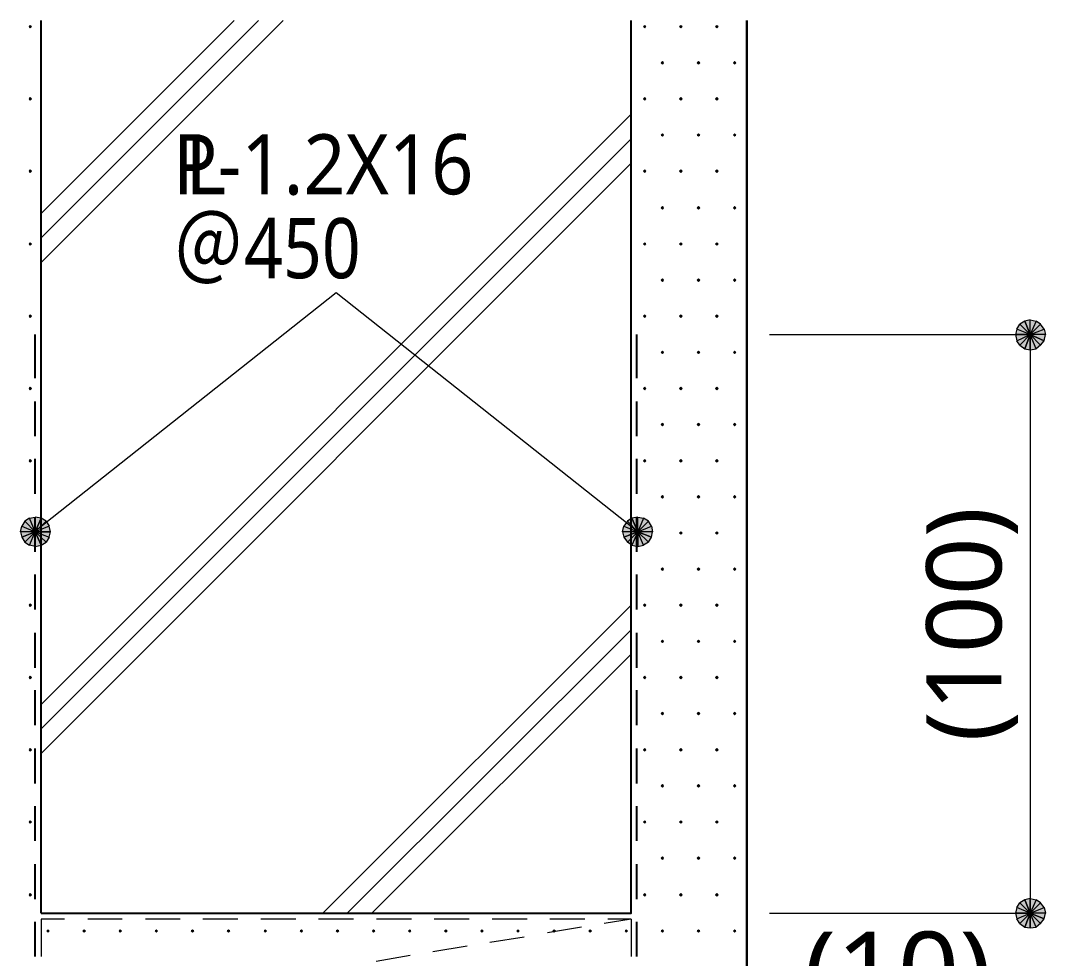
# Model space of a CAD drawing. Header units: millimetres. Extents: x 0 to 420, y 0 to 297.
# Drawn here: x 331.09 to 366.54, y 232.77 to 265.2 of the extents above; entities that cross this region are included whole.
import ezdxf
from ezdxf.enums import TextEntityAlignment as Align

# ---------------------------------------------------------------- set-up
doc = ezdxf.new("R2010")
doc.units = ezdxf.units.MM
doc.styles.add('kst32b', font='NotoSansJP-Variable.ttf')

msp = doc.modelspace()

# ---------------------------------------------------------------- hatches: boundary and pattern name
for points in [[(331.428, 265.028), (331.406, 265.007), (331.385, 264.985), (331.406, 264.964), (331.428, 264.943), (331.449, 264.964), (331.47, 264.985), (331.449, 265.007), (331.428, 265.028)], [(352.679, 265.028), (352.658, 265.007), (352.637, 264.985), (352.658, 264.964), (352.679, 264.943), (352.7, 264.964), (352.721, 264.985), (352.7, 265.007), (352.679, 265.028)], [(353.928, 265.028), (353.907, 265.007), (353.886, 264.985), (353.907, 264.964), (353.928, 264.943), (353.949, 264.964), (353.97, 264.985), (353.949, 265.007), (353.928, 265.028)], [(355.177, 265.028), (355.155, 265.007), (355.134, 264.985), (355.155, 264.964), (355.177, 264.943), (355.198, 264.964), (355.219, 264.985), (355.198, 265.007), (355.177, 265.028)], [(353.293, 263.779), (353.272, 263.758), (353.251, 263.737), (353.272, 263.715), (353.293, 263.694), (353.314, 263.715), (353.335, 263.737), (353.314, 263.758), (353.293, 263.779)], [(354.542, 263.779), (354.521, 263.758), (354.499, 263.737), (354.521, 263.715), (354.542, 263.694), (354.563, 263.715), (354.584, 263.737), (354.563, 263.758), (354.542, 263.779)], [(355.791, 263.779), (355.769, 263.758), (355.748, 263.737), (355.769, 263.715), (355.791, 263.694), (355.812, 263.715), (355.833, 263.737), (355.812, 263.758), (355.791, 263.779)], [(331.428, 262.53), (331.406, 262.509), (331.385, 262.488), (331.406, 262.467), (331.428, 262.446), (331.449, 262.467), (331.47, 262.488), (331.449, 262.509), (331.428, 262.53)], [(352.679, 262.53), (352.658, 262.509), (352.637, 262.488), (352.658, 262.467), (352.679, 262.446), (352.7, 262.467), (352.721, 262.488), (352.7, 262.509), (352.679, 262.53)], [(353.928, 262.53), (353.907, 262.509), (353.886, 262.488), (353.907, 262.467), (353.928, 262.446), (353.949, 262.467), (353.97, 262.488), (353.949, 262.509), (353.928, 262.53)], [(355.177, 262.53), (355.155, 262.509), (355.134, 262.488), (355.155, 262.467), (355.177, 262.446), (355.198, 262.467), (355.219, 262.488), (355.198, 262.509), (355.177, 262.53)], [(353.293, 261.281), (353.272, 261.26), (353.251, 261.239), (353.272, 261.218), (353.293, 261.197), (353.314, 261.218), (353.335, 261.239), (353.314, 261.26), (353.293, 261.281)], [(354.542, 261.281), (354.521, 261.26), (354.499, 261.239), (354.521, 261.218), (354.542, 261.197), (354.563, 261.218), (354.584, 261.239), (354.563, 261.26), (354.542, 261.281)], [(355.791, 261.281), (355.769, 261.26), (355.748, 261.239), (355.769, 261.218), (355.791, 261.197), (355.812, 261.218), (355.833, 261.239), (355.812, 261.26), (355.791, 261.281)], [(331.428, 260.032), (331.406, 260.011), (331.385, 259.99), (331.406, 259.969), (331.428, 259.948), (331.449, 259.969), (331.47, 259.99), (331.449, 260.011), (331.428, 260.032)], [(352.679, 260.032), (352.658, 260.011), (352.637, 259.99), (352.658, 259.969), (352.679, 259.948), (352.7, 259.969), (352.721, 259.99), (352.7, 260.011), (352.679, 260.032)], [(353.928, 260.032), (353.907, 260.011), (353.886, 259.99), (353.907, 259.969), (353.928, 259.948), (353.949, 259.969), (353.97, 259.99), (353.949, 260.011), (353.928, 260.032)], [(355.177, 260.032), (355.155, 260.011), (355.134, 259.99), (355.155, 259.969), (355.177, 259.948), (355.198, 259.969), (355.219, 259.99), (355.198, 260.011), (355.177, 260.032)], [(353.293, 258.762), (353.272, 258.741), (353.251, 258.72), (353.272, 258.699), (353.293, 258.678), (353.314, 258.699), (353.335, 258.72), (353.314, 258.741), (353.293, 258.762)], [(354.542, 258.762), (354.521, 258.741), (354.499, 258.72), (354.521, 258.699), (354.542, 258.678), (354.563, 258.699), (354.584, 258.72), (354.563, 258.741), (354.542, 258.762)], [(355.791, 258.762), (355.769, 258.741), (355.748, 258.72), (355.769, 258.699), (355.791, 258.678), (355.812, 258.699), (355.833, 258.72), (355.812, 258.741), (355.791, 258.762)], [(331.428, 257.514), (331.406, 257.492), (331.385, 257.471), (331.406, 257.45), (331.428, 257.429), (331.449, 257.45), (331.47, 257.471), (331.449, 257.492), (331.428, 257.514)], [(352.679, 257.514), (352.658, 257.492), (352.637, 257.471), (352.658, 257.45), (352.679, 257.429), (352.7, 257.45), (352.721, 257.471), (352.7, 257.492), (352.679, 257.514)], [(353.928, 257.514), (353.907, 257.492), (353.886, 257.471), (353.907, 257.45), (353.928, 257.429), (353.949, 257.45), (353.97, 257.471), (353.949, 257.492), (353.928, 257.514)], [(355.177, 257.514), (355.155, 257.492), (355.134, 257.471), (355.155, 257.45), (355.177, 257.429), (355.198, 257.45), (355.219, 257.471), (355.198, 257.492), (355.177, 257.514)], [(353.293, 256.265), (353.272, 256.244), (353.251, 256.222), (353.272, 256.201), (353.293, 256.18), (353.314, 256.201), (353.335, 256.222), (353.314, 256.244), (353.293, 256.265)], [(354.542, 256.265), (354.521, 256.244), (354.499, 256.222), (354.521, 256.201), (354.542, 256.18), (354.563, 256.201), (354.584, 256.222), (354.563, 256.244), (354.542, 256.265)], [(355.791, 256.265), (355.769, 256.244), (355.748, 256.222), (355.769, 256.201), (355.791, 256.18), (355.812, 256.201), (355.833, 256.222), (355.812, 256.244), (355.791, 256.265)], [(331.428, 255.016), (331.406, 254.995), (331.385, 254.974), (331.406, 254.953), (331.428, 254.931), (331.449, 254.953), (331.47, 254.974), (331.449, 254.995), (331.428, 255.016)], [(352.679, 255.016), (352.658, 254.995), (352.637, 254.974), (352.658, 254.953), (352.679, 254.931), (352.7, 254.953), (352.721, 254.974), (352.7, 254.995), (352.679, 255.016)], [(353.928, 255.016), (353.907, 254.995), (353.886, 254.974), (353.907, 254.953), (353.928, 254.931), (353.949, 254.953), (353.97, 254.974), (353.949, 254.995), (353.928, 255.016)], [(355.177, 255.016), (355.155, 254.995), (355.134, 254.974), (355.155, 254.953), (355.177, 254.931), (355.198, 254.953), (355.219, 254.974), (355.198, 254.995), (355.177, 255.016)], [(365.823, 253.852), (366.014, 253.809), (366.014, 254.339), (365.823, 253.852)], [(353.293, 253.767), (353.272, 253.746), (353.251, 253.725), (353.272, 253.704), (353.293, 253.682), (353.314, 253.704), (353.335, 253.725), (353.314, 253.746), (353.293, 253.767)], [(354.542, 253.767), (354.521, 253.746), (354.499, 253.725), (354.521, 253.704), (354.542, 253.682), (354.563, 253.704), (354.584, 253.725), (354.563, 253.746), (354.542, 253.767)], [(355.791, 253.767), (355.769, 253.746), (355.748, 253.725), (355.769, 253.704), (355.791, 253.682), (355.812, 253.704), (355.833, 253.725), (355.812, 253.746), (355.791, 253.767)], [(331.428, 252.518), (331.406, 252.497), (331.385, 252.476), (331.406, 252.455), (331.428, 252.434), (331.449, 252.455), (331.47, 252.476), (331.449, 252.497), (331.428, 252.518)], [(352.679, 252.518), (352.658, 252.497), (352.637, 252.476), (352.658, 252.455), (352.679, 252.434), (352.7, 252.455), (352.721, 252.476), (352.7, 252.497), (352.679, 252.518)], [(353.928, 252.518), (353.907, 252.497), (353.886, 252.476), (353.907, 252.455), (353.928, 252.434), (353.949, 252.455), (353.97, 252.476), (353.949, 252.497), (353.928, 252.518)], [(355.177, 252.518), (355.155, 252.497), (355.134, 252.476), (355.155, 252.455), (355.177, 252.434), (355.198, 252.455), (355.219, 252.476), (355.198, 252.497), (355.177, 252.518)], [(353.293, 251.27), (353.272, 251.248), (353.251, 251.227), (353.272, 251.206), (353.293, 251.185), (353.314, 251.206), (353.335, 251.227), (353.314, 251.248), (353.293, 251.27)], [(354.542, 251.27), (354.521, 251.248), (354.499, 251.227), (354.521, 251.206), (354.542, 251.185), (354.563, 251.206), (354.584, 251.227), (354.563, 251.248), (354.542, 251.27)], [(355.791, 251.27), (355.769, 251.248), (355.748, 251.227), (355.769, 251.206), (355.791, 251.185), (355.812, 251.206), (355.833, 251.227), (355.812, 251.248), (355.791, 251.27)], [(331.428, 250.021), (331.406, 249.999), (331.385, 249.978), (331.406, 249.957), (331.428, 249.936), (331.449, 249.957), (331.47, 249.978), (331.449, 249.999), (331.428, 250.021)], [(352.679, 250.021), (352.658, 249.999), (352.637, 249.978), (352.658, 249.957), (352.679, 249.936), (352.7, 249.957), (352.721, 249.978), (352.7, 249.999), (352.679, 250.021)], [(353.928, 250.021), (353.907, 249.999), (353.886, 249.978), (353.907, 249.957), (353.928, 249.936), (353.949, 249.957), (353.97, 249.978), (353.949, 249.999), (353.928, 250.021)], [(355.177, 250.021), (355.155, 249.999), (355.134, 249.978), (355.155, 249.957), (355.177, 249.936), (355.198, 249.957), (355.219, 249.978), (355.198, 249.999), (355.177, 250.021)], [(353.293, 248.772), (353.272, 248.751), (353.251, 248.729), (353.272, 248.708), (353.293, 248.687), (353.314, 248.708), (353.335, 248.729), (353.314, 248.751), (353.293, 248.772)], [(354.542, 248.772), (354.521, 248.751), (354.499, 248.729), (354.521, 248.708), (354.542, 248.687), (354.563, 248.708), (354.584, 248.729), (354.563, 248.751), (354.542, 248.772)], [(355.791, 248.772), (355.769, 248.751), (355.748, 248.729), (355.769, 248.708), (355.791, 248.687), (355.812, 248.708), (355.833, 248.729), (355.812, 248.751), (355.791, 248.772)], [(352.235, 247.989), (352.086, 247.883), (352.446, 247.523), (352.235, 247.989)], [(331.131, 247.332), (331.237, 247.163), (331.597, 247.523), (331.131, 247.332)], [(353.928, 247.523), (353.907, 247.502), (353.886, 247.481), (353.907, 247.459), (353.928, 247.438), (353.949, 247.459), (353.97, 247.481), (353.949, 247.502), (353.928, 247.523)], [(355.177, 247.523), (355.155, 247.502), (355.134, 247.481), (355.155, 247.459), (355.177, 247.438), (355.198, 247.459), (355.219, 247.481), (355.198, 247.502), (355.177, 247.523)], [(353.293, 246.274), (353.272, 246.253), (353.251, 246.232), (353.272, 246.211), (353.293, 246.189), (353.314, 246.211), (353.335, 246.232), (353.314, 246.253), (353.293, 246.274)], [(354.542, 246.274), (354.521, 246.253), (354.499, 246.232), (354.521, 246.211), (354.542, 246.189), (354.563, 246.211), (354.584, 246.232), (354.563, 246.253), (354.542, 246.274)], [(355.791, 246.274), (355.769, 246.253), (355.748, 246.232), (355.769, 246.211), (355.791, 246.189), (355.812, 246.211), (355.833, 246.232), (355.812, 246.253), (355.791, 246.274)], [(331.428, 245.025), (331.406, 245.004), (331.385, 244.983), (331.406, 244.962), (331.428, 244.941), (331.449, 244.962), (331.47, 244.983), (331.449, 245.004), (331.428, 245.025)], [(352.679, 245.025), (352.658, 245.004), (352.637, 244.983), (352.658, 244.962), (352.679, 244.941), (352.7, 244.962), (352.721, 244.983), (352.7, 245.004), (352.679, 245.025)], [(353.928, 245.025), (353.907, 245.004), (353.886, 244.983), (353.907, 244.962), (353.928, 244.941), (353.949, 244.962), (353.97, 244.983), (353.949, 245.004), (353.928, 245.025)], [(355.177, 245.025), (355.155, 245.004), (355.134, 244.983), (355.155, 244.962), (355.177, 244.941), (355.198, 244.962), (355.219, 244.983), (355.198, 245.004), (355.177, 245.025)], [(353.293, 243.776), (353.272, 243.755), (353.251, 243.734), (353.272, 243.713), (353.293, 243.692), (353.314, 243.713), (353.335, 243.734), (353.314, 243.755), (353.293, 243.776)], [(354.542, 243.776), (354.521, 243.755), (354.499, 243.734), (354.521, 243.713), (354.542, 243.692), (354.563, 243.713), (354.584, 243.734), (354.563, 243.755), (354.542, 243.776)], [(355.791, 243.776), (355.769, 243.755), (355.748, 243.734), (355.769, 243.713), (355.791, 243.692), (355.812, 243.713), (355.833, 243.734), (355.812, 243.755), (355.791, 243.776)], [(331.428, 242.528), (331.406, 242.506), (331.385, 242.485), (331.406, 242.464), (331.428, 242.443), (331.449, 242.464), (331.47, 242.485), (331.449, 242.506), (331.428, 242.528)], [(352.679, 242.528), (352.658, 242.506), (352.637, 242.485), (352.658, 242.464), (352.679, 242.443), (352.7, 242.464), (352.721, 242.485), (352.7, 242.506), (352.679, 242.528)], [(353.928, 242.528), (353.907, 242.506), (353.886, 242.485), (353.907, 242.464), (353.928, 242.443), (353.949, 242.464), (353.97, 242.485), (353.949, 242.506), (353.928, 242.528)], [(355.177, 242.528), (355.155, 242.506), (355.134, 242.485), (355.155, 242.464), (355.177, 242.443), (355.198, 242.464), (355.219, 242.485), (355.198, 242.506), (355.177, 242.528)], [(353.293, 241.279), (353.272, 241.258), (353.251, 241.237), (353.272, 241.215), (353.293, 241.194), (353.314, 241.215), (353.335, 241.237), (353.314, 241.258), (353.293, 241.279)], [(354.542, 241.279), (354.521, 241.258), (354.499, 241.237), (354.521, 241.215), (354.542, 241.194), (354.563, 241.215), (354.584, 241.237), (354.563, 241.258), (354.542, 241.279)], [(355.791, 241.279), (355.769, 241.258), (355.748, 241.237), (355.769, 241.215), (355.791, 241.194), (355.812, 241.215), (355.833, 241.237), (355.812, 241.258), (355.791, 241.279)], [(331.428, 240.03), (331.406, 240.009), (331.385, 239.988), (331.406, 239.966), (331.428, 239.945), (331.449, 239.966), (331.47, 239.988), (331.449, 240.009), (331.428, 240.03)], [(352.679, 240.03), (352.658, 240.009), (352.637, 239.988), (352.658, 239.966), (352.679, 239.945), (352.7, 239.966), (352.721, 239.988), (352.7, 240.009), (352.679, 240.03)], [(353.928, 240.03), (353.907, 240.009), (353.886, 239.988), (353.907, 239.966), (353.928, 239.945), (353.949, 239.966), (353.97, 239.988), (353.949, 240.009), (353.928, 240.03)], [(355.177, 240.03), (355.155, 240.009), (355.134, 239.988), (355.155, 239.966), (355.177, 239.945), (355.198, 239.966), (355.219, 239.988), (355.198, 240.009), (355.177, 240.03)], [(353.293, 238.781), (353.272, 238.76), (353.251, 238.739), (353.272, 238.718), (353.293, 238.696), (353.314, 238.718), (353.335, 238.739), (353.314, 238.76), (353.293, 238.781)], [(354.542, 238.781), (354.521, 238.76), (354.499, 238.739), (354.521, 238.718), (354.542, 238.696), (354.563, 238.718), (354.584, 238.739), (354.563, 238.76), (354.542, 238.781)], [(355.791, 238.781), (355.769, 238.76), (355.748, 238.739), (355.769, 238.718), (355.791, 238.696), (355.812, 238.718), (355.833, 238.739), (355.812, 238.76), (355.791, 238.781)], [(331.428, 237.532), (331.406, 237.511), (331.385, 237.49), (331.406, 237.469), (331.428, 237.448), (331.449, 237.469), (331.47, 237.49), (331.449, 237.511), (331.428, 237.532)], [(352.679, 237.532), (352.658, 237.511), (352.637, 237.49), (352.658, 237.469), (352.679, 237.448), (352.7, 237.469), (352.721, 237.49), (352.7, 237.511), (352.679, 237.532)], [(353.928, 237.532), (353.907, 237.511), (353.886, 237.49), (353.907, 237.469), (353.928, 237.448), (353.949, 237.469), (353.97, 237.49), (353.949, 237.511), (353.928, 237.532)], [(355.177, 237.532), (355.155, 237.511), (355.134, 237.49), (355.155, 237.469), (355.177, 237.448), (355.198, 237.469), (355.219, 237.49), (355.198, 237.511), (355.177, 237.532)], [(353.293, 236.283), (353.272, 236.262), (353.251, 236.241), (353.272, 236.22), (353.293, 236.199), (353.314, 236.22), (353.335, 236.241), (353.314, 236.262), (353.293, 236.283)], [(354.542, 236.283), (354.521, 236.262), (354.499, 236.241), (354.521, 236.22), (354.542, 236.199), (354.563, 236.22), (354.584, 236.241), (354.563, 236.262), (354.542, 236.283)], [(355.791, 236.283), (355.769, 236.262), (355.748, 236.241), (355.769, 236.22), (355.791, 236.199), (355.812, 236.22), (355.833, 236.241), (355.812, 236.262), (355.791, 236.283)], [(331.428, 235.013), (331.406, 234.992), (331.385, 234.971), (331.406, 234.95), (331.428, 234.929), (331.449, 234.95), (331.47, 234.971), (331.449, 234.992), (331.428, 235.013)], [(352.679, 235.013), (352.658, 234.992), (352.637, 234.971), (352.658, 234.95), (352.679, 234.929), (352.7, 234.95), (352.721, 234.971), (352.7, 234.992), (352.679, 235.013)], [(353.928, 235.013), (353.907, 234.992), (353.886, 234.971), (353.907, 234.95), (353.928, 234.929), (353.949, 234.95), (353.97, 234.971), (353.949, 234.992), (353.928, 235.013)], [(355.177, 235.013), (355.155, 234.992), (355.134, 234.971), (355.155, 234.95), (355.177, 234.929), (355.198, 234.95), (355.219, 234.971), (355.198, 234.992), (355.177, 235.013)], [(365.823, 233.849), (366.014, 233.828), (366.014, 234.336), (365.823, 233.849)], [(332.041, 233.765), (332.02, 233.743), (331.999, 233.722), (332.02, 233.701), (332.041, 233.68), (332.063, 233.701), (332.084, 233.722), (332.063, 233.743), (332.041, 233.765)], [(333.29, 233.765), (333.269, 233.743), (333.248, 233.722), (333.269, 233.701), (333.29, 233.68), (333.312, 233.701), (333.333, 233.722), (333.312, 233.743), (333.29, 233.765)], [(334.539, 233.765), (334.518, 233.743), (334.497, 233.722), (334.518, 233.701), (334.539, 233.68), (334.56, 233.701), (334.581, 233.722), (334.56, 233.743), (334.539, 233.765)], [(335.788, 233.765), (335.767, 233.743), (335.746, 233.722), (335.767, 233.701), (335.788, 233.68), (335.809, 233.701), (335.83, 233.722), (335.809, 233.743), (335.788, 233.765)], [(337.037, 233.765), (337.016, 233.743), (336.995, 233.722), (337.016, 233.701), (337.037, 233.68), (337.058, 233.701), (337.079, 233.722), (337.058, 233.743), (337.037, 233.765)], [(338.286, 233.765), (338.264, 233.743), (338.243, 233.722), (338.264, 233.701), (338.286, 233.68), (338.307, 233.701), (338.328, 233.722), (338.307, 233.743), (338.286, 233.765)], [(339.556, 233.765), (339.535, 233.743), (339.513, 233.722), (339.535, 233.701), (339.556, 233.68), (339.577, 233.701), (339.598, 233.722), (339.577, 233.743), (339.556, 233.765)], [(340.804, 233.765), (340.783, 233.743), (340.762, 233.722), (340.783, 233.701), (340.804, 233.68), (340.826, 233.701), (340.847, 233.722), (340.826, 233.743), (340.804, 233.765)], [(342.053, 233.765), (342.032, 233.743), (342.011, 233.722), (342.032, 233.701), (342.053, 233.68), (342.075, 233.701), (342.096, 233.722), (342.075, 233.743), (342.053, 233.765)], [(343.302, 233.765), (343.281, 233.743), (343.26, 233.722), (343.281, 233.701), (343.302, 233.68), (343.323, 233.701), (343.345, 233.722), (343.323, 233.743), (343.302, 233.765)], [(344.551, 233.765), (344.53, 233.743), (344.509, 233.722), (344.53, 233.701), (344.551, 233.68), (344.572, 233.701), (344.593, 233.722), (344.572, 233.743), (344.551, 233.765)], [(345.8, 233.765), (345.779, 233.743), (345.757, 233.722), (345.779, 233.701), (345.8, 233.68), (345.821, 233.701), (345.842, 233.722), (345.821, 233.743), (345.8, 233.765)], [(347.049, 233.765), (347.028, 233.743), (347.006, 233.722), (347.028, 233.701), (347.049, 233.68), (347.07, 233.701), (347.091, 233.722), (347.07, 233.743), (347.049, 233.765)], [(348.297, 233.765), (348.276, 233.743), (348.255, 233.722), (348.276, 233.701), (348.297, 233.68), (348.319, 233.701), (348.34, 233.722), (348.319, 233.743), (348.297, 233.765)], [(349.546, 233.765), (349.525, 233.743), (349.504, 233.722), (349.525, 233.701), (349.546, 233.68), (349.568, 233.701), (349.589, 233.722), (349.568, 233.743), (349.546, 233.765)], [(350.795, 233.765), (350.774, 233.743), (350.753, 233.722), (350.774, 233.701), (350.795, 233.68), (350.816, 233.701), (350.837, 233.722), (350.816, 233.743), (350.795, 233.765)], [(352.044, 233.765), (352.023, 233.743), (352.002, 233.722), (352.023, 233.701), (352.044, 233.68), (352.065, 233.701), (352.086, 233.722), (352.065, 233.743), (352.044, 233.765)], [(353.293, 233.765), (353.272, 233.743), (353.251, 233.722), (353.272, 233.701), (353.293, 233.68), (353.314, 233.701), (353.335, 233.722), (353.314, 233.743), (353.293, 233.765)], [(354.542, 233.765), (354.521, 233.743), (354.499, 233.722), (354.521, 233.701), (354.542, 233.68), (354.563, 233.701), (354.584, 233.722), (354.563, 233.743), (354.542, 233.765)], [(355.791, 233.765), (355.769, 233.743), (355.748, 233.722), (355.769, 233.701), (355.791, 233.68), (355.812, 233.701), (355.833, 233.722), (355.812, 233.743), (355.791, 233.765)]]:
    msp.add_hatch(color=7).paths.add_polyline_path(points)
h = msp.add_hatch(color=7)
h.paths.add_polyline_path([(365.823, 254.804), (365.654, 254.698), (366.014, 254.339), (365.823, 254.804)])
h.paths.add_polyline_path([(365.654, 254.698), (366.014, 254.339), (365.548, 254.529), (365.654, 254.698)])
h.paths.add_polyline_path([(366.014, 254.339), (365.548, 254.529), (365.506, 254.339), (366.014, 254.339)])
h = msp.add_hatch(color=7)
h.paths.add_polyline_path([(366.374, 254.698), (366.226, 254.804), (366.014, 254.339), (366.374, 254.698)])
h.paths.add_polyline_path([(366.226, 254.804), (366.014, 254.339), (366.014, 254.847), (366.226, 254.804)])
h.paths.add_polyline_path([(366.014, 254.339), (366.014, 254.847), (365.823, 254.804), (366.014, 254.339)])
h = msp.add_hatch(color=7)
h.paths.add_polyline_path([(366.501, 254.127), (366.543, 254.339), (366.014, 254.339), (366.501, 254.127)])
h.paths.add_polyline_path([(366.543, 254.339), (366.014, 254.339), (366.501, 254.529), (366.543, 254.339)])
h.paths.add_polyline_path([(366.014, 254.339), (366.501, 254.529), (366.374, 254.698), (366.014, 254.339)])
h = msp.add_hatch(color=7)
h.paths.add_polyline_path([(365.506, 254.339), (365.548, 254.127), (366.014, 254.339), (365.506, 254.339)])
h.paths.add_polyline_path([(365.548, 254.127), (366.014, 254.339), (365.654, 253.979), (365.548, 254.127)])
h.paths.add_polyline_path([(366.014, 254.339), (365.654, 253.979), (365.823, 253.852), (366.014, 254.339)])
h = msp.add_hatch(color=7)
h.paths.add_polyline_path([(366.014, 253.809), (366.226, 253.852), (366.014, 254.339), (366.014, 253.809)])
h.paths.add_polyline_path([(366.226, 253.852), (366.014, 254.339), (366.374, 253.979), (366.226, 253.852)])
h.paths.add_polyline_path([(366.014, 254.339), (366.374, 253.979), (366.501, 254.127), (366.014, 254.339)])
h = msp.add_hatch(color=7)
h.paths.add_polyline_path([(331.237, 247.883), (331.131, 247.713), (331.597, 247.523), (331.237, 247.883)])
h.paths.add_polyline_path([(331.131, 247.713), (331.597, 247.523), (331.089, 247.523), (331.131, 247.713)])
h.paths.add_polyline_path([(331.597, 247.523), (331.089, 247.523), (331.131, 247.332), (331.597, 247.523)])
h = msp.add_hatch(color=7)
h.paths.add_polyline_path([(331.809, 247.989), (331.597, 248.031), (331.597, 247.523), (331.809, 247.989)])
h.paths.add_polyline_path([(331.597, 248.031), (331.597, 247.523), (331.406, 247.989), (331.597, 248.031)])
h.paths.add_polyline_path([(331.597, 247.523), (331.406, 247.989), (331.237, 247.883), (331.597, 247.523)])
h = msp.add_hatch(color=7)
h.paths.add_polyline_path([(332.126, 247.523), (332.084, 247.713), (331.597, 247.523), (332.126, 247.523)])
h.paths.add_polyline_path([(332.084, 247.713), (331.597, 247.523), (331.978, 247.883), (332.084, 247.713)])
h.paths.add_polyline_path([(331.597, 247.523), (331.978, 247.883), (331.809, 247.989), (331.597, 247.523)])
h = msp.add_hatch(color=7)
h.paths.add_polyline_path([(352.086, 247.883), (351.959, 247.713), (352.446, 247.523), (352.086, 247.883)])
h.paths.add_polyline_path([(351.959, 247.713), (352.446, 247.523), (351.917, 247.523), (351.959, 247.713)])
h.paths.add_polyline_path([(352.446, 247.523), (351.917, 247.523), (351.959, 247.332), (352.446, 247.523)])
h = msp.add_hatch(color=7)
h.paths.add_polyline_path([(352.806, 247.883), (352.637, 247.989), (352.446, 247.523), (352.806, 247.883)])
h.paths.add_polyline_path([(352.637, 247.989), (352.446, 247.523), (352.446, 248.031), (352.637, 247.989)])
h.paths.add_polyline_path([(352.446, 247.523), (352.446, 248.031), (352.235, 247.989), (352.446, 247.523)])
h = msp.add_hatch(color=7)
h.paths.add_polyline_path([(352.912, 247.332), (352.954, 247.523), (352.446, 247.523), (352.912, 247.332)])
h.paths.add_polyline_path([(352.954, 247.523), (352.446, 247.523), (352.912, 247.713), (352.954, 247.523)])
h.paths.add_polyline_path([(352.446, 247.523), (352.912, 247.713), (352.806, 247.883), (352.446, 247.523)])
h = msp.add_hatch(color=7)
h.paths.add_polyline_path([(331.237, 247.163), (331.406, 247.057), (331.597, 247.523), (331.237, 247.163)])
h.paths.add_polyline_path([(331.406, 247.057), (331.597, 247.523), (331.597, 247.015), (331.406, 247.057)])
h.paths.add_polyline_path([(331.597, 247.523), (331.597, 247.015), (331.809, 247.057), (331.597, 247.523)])
h = msp.add_hatch(color=7)
h.paths.add_polyline_path([(331.809, 247.057), (331.978, 247.163), (331.597, 247.523), (331.809, 247.057)])
h.paths.add_polyline_path([(331.978, 247.163), (331.597, 247.523), (332.084, 247.332), (331.978, 247.163)])
h.paths.add_polyline_path([(331.597, 247.523), (332.084, 247.332), (332.126, 247.523), (331.597, 247.523)])
h = msp.add_hatch(color=7)
h.paths.add_polyline_path([(351.959, 247.332), (352.086, 247.163), (352.446, 247.523), (351.959, 247.332)])
h.paths.add_polyline_path([(352.086, 247.163), (352.446, 247.523), (352.235, 247.057), (352.086, 247.163)])
h.paths.add_polyline_path([(352.446, 247.523), (352.235, 247.057), (352.446, 247.015), (352.446, 247.523)])
h = msp.add_hatch(color=7)
h.paths.add_polyline_path([(352.446, 247.015), (352.637, 247.057), (352.446, 247.523), (352.446, 247.015)])
h.paths.add_polyline_path([(352.637, 247.057), (352.446, 247.523), (352.806, 247.163), (352.637, 247.057)])
h.paths.add_polyline_path([(352.446, 247.523), (352.806, 247.163), (352.912, 247.332), (352.446, 247.523)])
h = msp.add_hatch(color=7)
h.paths.add_polyline_path([(365.823, 234.802), (365.654, 234.696), (366.014, 234.336), (365.823, 234.802)])
h.paths.add_polyline_path([(365.654, 234.696), (366.014, 234.336), (365.548, 234.527), (365.654, 234.696)])
h.paths.add_polyline_path([(366.014, 234.336), (365.548, 234.527), (365.506, 234.336), (366.014, 234.336)])
h = msp.add_hatch(color=7)
h.paths.add_polyline_path([(366.374, 234.696), (366.226, 234.802), (366.014, 234.336), (366.374, 234.696)])
h.paths.add_polyline_path([(366.226, 234.802), (366.014, 234.336), (366.014, 234.844), (366.226, 234.802)])
h.paths.add_polyline_path([(366.014, 234.336), (366.014, 234.844), (365.823, 234.802), (366.014, 234.336)])
h = msp.add_hatch(color=7)
h.paths.add_polyline_path([(366.501, 234.146), (366.543, 234.336), (366.014, 234.336), (366.501, 234.146)])
h.paths.add_polyline_path([(366.543, 234.336), (366.014, 234.336), (366.501, 234.527), (366.543, 234.336)])
h.paths.add_polyline_path([(366.014, 234.336), (366.501, 234.527), (366.374, 234.696), (366.014, 234.336)])
h = msp.add_hatch(color=7)
h.paths.add_polyline_path([(365.506, 234.336), (365.548, 234.146), (366.014, 234.336), (365.506, 234.336)])
h.paths.add_polyline_path([(365.548, 234.146), (366.014, 234.336), (365.654, 233.976), (365.548, 234.146)])
h.paths.add_polyline_path([(366.014, 234.336), (365.654, 233.976), (365.823, 233.849), (366.014, 234.336)])
h = msp.add_hatch(color=7)
h.paths.add_polyline_path([(366.014, 233.828), (366.226, 233.849), (366.014, 234.336), (366.014, 233.828)])
h.paths.add_polyline_path([(366.226, 233.849), (366.014, 234.336), (366.374, 233.976), (366.226, 233.849)])
h.paths.add_polyline_path([(366.014, 234.336), (366.374, 233.976), (366.501, 234.146), (366.014, 234.336)])

# ---------------------------------------------------------------- linework, layer by layer
at = {"lineweight": 0}
for points in [[(331.428, 265.028), (331.406, 265.007), (331.385, 264.985), (331.406, 264.964), (331.428, 264.943), (331.449, 264.964), (331.47, 264.985), (331.449, 265.007)], [(352.679, 265.028), (352.658, 265.007), (352.637, 264.985), (352.658, 264.964), (352.679, 264.943), (352.7, 264.964), (352.721, 264.985), (352.7, 265.007)], [(353.928, 265.028), (353.907, 265.007), (353.886, 264.985), (353.907, 264.964), (353.928, 264.943), (353.949, 264.964), (353.97, 264.985), (353.949, 265.007)], [(355.177, 265.028), (355.155, 265.007), (355.134, 264.985), (355.155, 264.964), (355.177, 264.943), (355.198, 264.964), (355.219, 264.985), (355.198, 265.007)], [(353.293, 263.779), (353.272, 263.758), (353.251, 263.737), (353.272, 263.715), (353.293, 263.694), (353.314, 263.715), (353.335, 263.737), (353.314, 263.758)], [(354.542, 263.779), (354.521, 263.758), (354.499, 263.737), (354.521, 263.715), (354.542, 263.694), (354.563, 263.715), (354.584, 263.737), (354.563, 263.758)], [(355.791, 263.779), (355.769, 263.758), (355.748, 263.737), (355.769, 263.715), (355.791, 263.694), (355.812, 263.715), (355.833, 263.737), (355.812, 263.758)], [(331.428, 262.53), (331.406, 262.509), (331.385, 262.488), (331.406, 262.467), (331.428, 262.446), (331.449, 262.467), (331.47, 262.488), (331.449, 262.509)], [(352.679, 262.53), (352.658, 262.509), (352.637, 262.488), (352.658, 262.467), (352.679, 262.446), (352.7, 262.467), (352.721, 262.488), (352.7, 262.509)], [(353.928, 262.53), (353.907, 262.509), (353.886, 262.488), (353.907, 262.467), (353.928, 262.446), (353.949, 262.467), (353.97, 262.488), (353.949, 262.509)], [(355.177, 262.53), (355.155, 262.509), (355.134, 262.488), (355.155, 262.467), (355.177, 262.446), (355.198, 262.467), (355.219, 262.488), (355.198, 262.509)], [(353.293, 261.281), (353.272, 261.26), (353.251, 261.239), (353.272, 261.218), (353.293, 261.197), (353.314, 261.218), (353.335, 261.239), (353.314, 261.26)], [(354.542, 261.281), (354.521, 261.26), (354.499, 261.239), (354.521, 261.218), (354.542, 261.197), (354.563, 261.218), (354.584, 261.239), (354.563, 261.26)], [(355.791, 261.281), (355.769, 261.26), (355.748, 261.239), (355.769, 261.218), (355.791, 261.197), (355.812, 261.218), (355.833, 261.239), (355.812, 261.26)], [(331.428, 260.032), (331.406, 260.011), (331.385, 259.99), (331.406, 259.969), (331.428, 259.948), (331.449, 259.969), (331.47, 259.99), (331.449, 260.011)], [(352.679, 260.032), (352.658, 260.011), (352.637, 259.99), (352.658, 259.969), (352.679, 259.948), (352.7, 259.969), (352.721, 259.99), (352.7, 260.011)], [(353.928, 260.032), (353.907, 260.011), (353.886, 259.99), (353.907, 259.969), (353.928, 259.948), (353.949, 259.969), (353.97, 259.99), (353.949, 260.011)], [(355.177, 260.032), (355.155, 260.011), (355.134, 259.99), (355.155, 259.969), (355.177, 259.948), (355.198, 259.969), (355.219, 259.99), (355.198, 260.011)], [(353.293, 258.762), (353.272, 258.741), (353.251, 258.72), (353.272, 258.699), (353.293, 258.678), (353.314, 258.699), (353.335, 258.72), (353.314, 258.741)], [(354.542, 258.762), (354.521, 258.741), (354.499, 258.72), (354.521, 258.699), (354.542, 258.678), (354.563, 258.699), (354.584, 258.72), (354.563, 258.741)], [(355.791, 258.762), (355.769, 258.741), (355.748, 258.72), (355.769, 258.699), (355.791, 258.678), (355.812, 258.699), (355.833, 258.72), (355.812, 258.741)], [(331.428, 257.514), (331.406, 257.492), (331.385, 257.471), (331.406, 257.45), (331.428, 257.429), (331.449, 257.45), (331.47, 257.471), (331.449, 257.492)], [(352.679, 257.514), (352.658, 257.492), (352.637, 257.471), (352.658, 257.45), (352.679, 257.429), (352.7, 257.45), (352.721, 257.471), (352.7, 257.492)], [(353.928, 257.514), (353.907, 257.492), (353.886, 257.471), (353.907, 257.45), (353.928, 257.429), (353.949, 257.45), (353.97, 257.471), (353.949, 257.492)], [(355.177, 257.514), (355.155, 257.492), (355.134, 257.471), (355.155, 257.45), (355.177, 257.429), (355.198, 257.45), (355.219, 257.471), (355.198, 257.492)], [(353.293, 256.265), (353.272, 256.244), (353.251, 256.222), (353.272, 256.201), (353.293, 256.18), (353.314, 256.201), (353.335, 256.222), (353.314, 256.244)], [(354.542, 256.265), (354.521, 256.244), (354.499, 256.222), (354.521, 256.201), (354.542, 256.18), (354.563, 256.201), (354.584, 256.222), (354.563, 256.244)], [(355.791, 256.265), (355.769, 256.244), (355.748, 256.222), (355.769, 256.201), (355.791, 256.18), (355.812, 256.201), (355.833, 256.222), (355.812, 256.244)], [(331.428, 255.016), (331.406, 254.995), (331.385, 254.974), (331.406, 254.953), (331.428, 254.931), (331.449, 254.953), (331.47, 254.974), (331.449, 254.995)], [(352.679, 255.016), (352.658, 254.995), (352.637, 254.974), (352.658, 254.953), (352.679, 254.931), (352.7, 254.953), (352.721, 254.974), (352.7, 254.995)], [(353.928, 255.016), (353.907, 254.995), (353.886, 254.974), (353.907, 254.953), (353.928, 254.931), (353.949, 254.953), (353.97, 254.974), (353.949, 254.995)], [(355.177, 255.016), (355.155, 254.995), (355.134, 254.974), (355.155, 254.953), (355.177, 254.931), (355.198, 254.953), (355.219, 254.974), (355.198, 254.995)], [(365.654, 254.698), (366.014, 254.339), (365.548, 254.529)], [(365.823, 254.804), (365.654, 254.698), (366.014, 254.339)], [(366.014, 254.339), (366.014, 254.847), (365.823, 254.804)], [(366.226, 254.804), (366.014, 254.339), (366.014, 254.847)], [(366.374, 254.698), (366.226, 254.804), (366.014, 254.339)], [(366.014, 254.339), (366.501, 254.529), (366.374, 254.698)], [(366.014, 254.339), (365.548, 254.529), (365.506, 254.339)], [(365.506, 254.339), (365.548, 254.127), (366.014, 254.339)], [(365.548, 254.127), (366.014, 254.339), (365.654, 253.979)], [(366.014, 254.339), (365.654, 253.979), (365.823, 253.852)], [(365.823, 253.852), (366.014, 253.809), (366.014, 254.339)], [(366.543, 254.339), (366.014, 254.339), (366.501, 254.529)], [(366.014, 253.809), (366.226, 253.852), (366.014, 254.339)], [(366.226, 253.852), (366.014, 254.339), (366.374, 253.979)], [(366.014, 254.339), (366.374, 253.979), (366.501, 254.127)], [(366.501, 254.127), (366.543, 254.339), (366.014, 254.339)], [(353.293, 253.767), (353.272, 253.746), (353.251, 253.725), (353.272, 253.704), (353.293, 253.682), (353.314, 253.704), (353.335, 253.725), (353.314, 253.746)], [(354.542, 253.767), (354.521, 253.746), (354.499, 253.725), (354.521, 253.704), (354.542, 253.682), (354.563, 253.704), (354.584, 253.725), (354.563, 253.746)], [(355.791, 253.767), (355.769, 253.746), (355.748, 253.725), (355.769, 253.704), (355.791, 253.682), (355.812, 253.704), (355.833, 253.725), (355.812, 253.746)], [(331.428, 252.518), (331.406, 252.497), (331.385, 252.476), (331.406, 252.455), (331.428, 252.434), (331.449, 252.455), (331.47, 252.476), (331.449, 252.497)], [(352.679, 252.518), (352.658, 252.497), (352.637, 252.476), (352.658, 252.455), (352.679, 252.434), (352.7, 252.455), (352.721, 252.476), (352.7, 252.497)], [(353.928, 252.518), (353.907, 252.497), (353.886, 252.476), (353.907, 252.455), (353.928, 252.434), (353.949, 252.455), (353.97, 252.476), (353.949, 252.497)], [(355.177, 252.518), (355.155, 252.497), (355.134, 252.476), (355.155, 252.455), (355.177, 252.434), (355.198, 252.455), (355.219, 252.476), (355.198, 252.497)], [(353.293, 251.27), (353.272, 251.248), (353.251, 251.227), (353.272, 251.206), (353.293, 251.185), (353.314, 251.206), (353.335, 251.227), (353.314, 251.248)], [(354.542, 251.27), (354.521, 251.248), (354.499, 251.227), (354.521, 251.206), (354.542, 251.185), (354.563, 251.206), (354.584, 251.227), (354.563, 251.248)], [(355.791, 251.27), (355.769, 251.248), (355.748, 251.227), (355.769, 251.206), (355.791, 251.185), (355.812, 251.206), (355.833, 251.227), (355.812, 251.248)], [(331.428, 250.021), (331.406, 249.999), (331.385, 249.978), (331.406, 249.957), (331.428, 249.936), (331.449, 249.957), (331.47, 249.978), (331.449, 249.999)], [(352.679, 250.021), (352.658, 249.999), (352.637, 249.978), (352.658, 249.957), (352.679, 249.936), (352.7, 249.957), (352.721, 249.978), (352.7, 249.999)], [(353.928, 250.021), (353.907, 249.999), (353.886, 249.978), (353.907, 249.957), (353.928, 249.936), (353.949, 249.957), (353.97, 249.978), (353.949, 249.999)], [(355.177, 250.021), (355.155, 249.999), (355.134, 249.978), (355.155, 249.957), (355.177, 249.936), (355.198, 249.957), (355.219, 249.978), (355.198, 249.999)], [(353.293, 248.772), (353.272, 248.751), (353.251, 248.729), (353.272, 248.708), (353.293, 248.687), (353.314, 248.708), (353.335, 248.729), (353.314, 248.751)], [(354.542, 248.772), (354.521, 248.751), (354.499, 248.729), (354.521, 248.708), (354.542, 248.687), (354.563, 248.708), (354.584, 248.729), (354.563, 248.751)], [(355.791, 248.772), (355.769, 248.751), (355.748, 248.729), (355.769, 248.708), (355.791, 248.687), (355.812, 248.708), (355.833, 248.729), (355.812, 248.751)], [(331.237, 247.883), (331.131, 247.713), (331.597, 247.523)], [(331.597, 247.523), (331.406, 247.989), (331.237, 247.883)], [(331.597, 248.031), (331.597, 247.523), (331.406, 247.989)], [(331.809, 247.989), (331.597, 248.031), (331.597, 247.523)], [(331.597, 247.523), (331.978, 247.883), (331.809, 247.989)], [(332.084, 247.713), (331.597, 247.523), (331.978, 247.883)], [(352.086, 247.883), (351.959, 247.713), (352.446, 247.523)], [(352.235, 247.989), (352.086, 247.883), (352.446, 247.523)], [(352.446, 247.523), (352.446, 248.031), (352.235, 247.989)], [(352.637, 247.989), (352.446, 247.523), (352.446, 248.031)], [(352.806, 247.883), (352.637, 247.989), (352.446, 247.523)], [(352.446, 247.523), (352.912, 247.713), (352.806, 247.883)], [(331.131, 247.713), (331.597, 247.523), (331.089, 247.523)], [(331.597, 247.523), (331.089, 247.523), (331.131, 247.332)], [(331.131, 247.332), (331.237, 247.163), (331.597, 247.523)], [(331.237, 247.163), (331.406, 247.057), (331.597, 247.523)], [(331.406, 247.057), (331.597, 247.523), (331.597, 247.015)], [(332.126, 247.523), (332.084, 247.713), (331.597, 247.523)], [(331.597, 247.523), (331.597, 247.015), (331.809, 247.057)], [(331.809, 247.057), (331.978, 247.163), (331.597, 247.523)], [(331.978, 247.163), (331.597, 247.523), (332.084, 247.332)], [(331.597, 247.523), (332.084, 247.332), (332.126, 247.523)], [(351.959, 247.713), (352.446, 247.523), (351.917, 247.523)], [(352.446, 247.523), (351.917, 247.523), (351.959, 247.332)], [(351.959, 247.332), (352.086, 247.163), (352.446, 247.523)], [(352.086, 247.163), (352.446, 247.523), (352.235, 247.057)], [(352.446, 247.523), (352.235, 247.057), (352.446, 247.015)], [(352.954, 247.523), (352.446, 247.523), (352.912, 247.713)], [(352.446, 247.015), (352.637, 247.057), (352.446, 247.523)], [(352.637, 247.057), (352.446, 247.523), (352.806, 247.163)], [(352.446, 247.523), (352.806, 247.163), (352.912, 247.332)], [(352.912, 247.332), (352.954, 247.523), (352.446, 247.523)], [(353.928, 247.523), (353.907, 247.502), (353.886, 247.481), (353.907, 247.459), (353.928, 247.438), (353.949, 247.459), (353.97, 247.481), (353.949, 247.502)], [(355.177, 247.523), (355.155, 247.502), (355.134, 247.481), (355.155, 247.459), (355.177, 247.438), (355.198, 247.459), (355.219, 247.481), (355.198, 247.502)], [(353.293, 246.274), (353.272, 246.253), (353.251, 246.232), (353.272, 246.211), (353.293, 246.189), (353.314, 246.211), (353.335, 246.232), (353.314, 246.253)], [(354.542, 246.274), (354.521, 246.253), (354.499, 246.232), (354.521, 246.211), (354.542, 246.189), (354.563, 246.211), (354.584, 246.232), (354.563, 246.253)], [(355.791, 246.274), (355.769, 246.253), (355.748, 246.232), (355.769, 246.211), (355.791, 246.189), (355.812, 246.211), (355.833, 246.232), (355.812, 246.253)], [(331.428, 245.025), (331.406, 245.004), (331.385, 244.983), (331.406, 244.962), (331.428, 244.941), (331.449, 244.962), (331.47, 244.983), (331.449, 245.004)], [(352.679, 245.025), (352.658, 245.004), (352.637, 244.983), (352.658, 244.962), (352.679, 244.941), (352.7, 244.962), (352.721, 244.983), (352.7, 245.004)], [(353.928, 245.025), (353.907, 245.004), (353.886, 244.983), (353.907, 244.962), (353.928, 244.941), (353.949, 244.962), (353.97, 244.983), (353.949, 245.004)], [(355.177, 245.025), (355.155, 245.004), (355.134, 244.983), (355.155, 244.962), (355.177, 244.941), (355.198, 244.962), (355.219, 244.983), (355.198, 245.004)], [(353.293, 243.776), (353.272, 243.755), (353.251, 243.734), (353.272, 243.713), (353.293, 243.692), (353.314, 243.713), (353.335, 243.734), (353.314, 243.755)], [(354.542, 243.776), (354.521, 243.755), (354.499, 243.734), (354.521, 243.713), (354.542, 243.692), (354.563, 243.713), (354.584, 243.734), (354.563, 243.755)], [(355.791, 243.776), (355.769, 243.755), (355.748, 243.734), (355.769, 243.713), (355.791, 243.692), (355.812, 243.713), (355.833, 243.734), (355.812, 243.755)], [(331.428, 242.528), (331.406, 242.506), (331.385, 242.485), (331.406, 242.464), (331.428, 242.443), (331.449, 242.464), (331.47, 242.485), (331.449, 242.506)], [(352.679, 242.528), (352.658, 242.506), (352.637, 242.485), (352.658, 242.464), (352.679, 242.443), (352.7, 242.464), (352.721, 242.485), (352.7, 242.506)], [(353.928, 242.528), (353.907, 242.506), (353.886, 242.485), (353.907, 242.464), (353.928, 242.443), (353.949, 242.464), (353.97, 242.485), (353.949, 242.506)], [(355.177, 242.528), (355.155, 242.506), (355.134, 242.485), (355.155, 242.464), (355.177, 242.443), (355.198, 242.464), (355.219, 242.485), (355.198, 242.506)], [(353.293, 241.279), (353.272, 241.258), (353.251, 241.237), (353.272, 241.215), (353.293, 241.194), (353.314, 241.215), (353.335, 241.237), (353.314, 241.258)], [(354.542, 241.279), (354.521, 241.258), (354.499, 241.237), (354.521, 241.215), (354.542, 241.194), (354.563, 241.215), (354.584, 241.237), (354.563, 241.258)], [(355.791, 241.279), (355.769, 241.258), (355.748, 241.237), (355.769, 241.215), (355.791, 241.194), (355.812, 241.215), (355.833, 241.237), (355.812, 241.258)], [(331.428, 240.03), (331.406, 240.009), (331.385, 239.988), (331.406, 239.966), (331.428, 239.945), (331.449, 239.966), (331.47, 239.988), (331.449, 240.009)], [(352.679, 240.03), (352.658, 240.009), (352.637, 239.988), (352.658, 239.966), (352.679, 239.945), (352.7, 239.966), (352.721, 239.988), (352.7, 240.009)], [(353.928, 240.03), (353.907, 240.009), (353.886, 239.988), (353.907, 239.966), (353.928, 239.945), (353.949, 239.966), (353.97, 239.988), (353.949, 240.009)], [(355.177, 240.03), (355.155, 240.009), (355.134, 239.988), (355.155, 239.966), (355.177, 239.945), (355.198, 239.966), (355.219, 239.988), (355.198, 240.009)], [(353.293, 238.781), (353.272, 238.76), (353.251, 238.739), (353.272, 238.718), (353.293, 238.696), (353.314, 238.718), (353.335, 238.739), (353.314, 238.76)], [(354.542, 238.781), (354.521, 238.76), (354.499, 238.739), (354.521, 238.718), (354.542, 238.696), (354.563, 238.718), (354.584, 238.739), (354.563, 238.76)], [(355.791, 238.781), (355.769, 238.76), (355.748, 238.739), (355.769, 238.718), (355.791, 238.696), (355.812, 238.718), (355.833, 238.739), (355.812, 238.76)], [(331.428, 237.532), (331.406, 237.511), (331.385, 237.49), (331.406, 237.469), (331.428, 237.448), (331.449, 237.469), (331.47, 237.49), (331.449, 237.511)], [(352.679, 237.532), (352.658, 237.511), (352.637, 237.49), (352.658, 237.469), (352.679, 237.448), (352.7, 237.469), (352.721, 237.49), (352.7, 237.511)], [(353.928, 237.532), (353.907, 237.511), (353.886, 237.49), (353.907, 237.469), (353.928, 237.448), (353.949, 237.469), (353.97, 237.49), (353.949, 237.511)], [(355.177, 237.532), (355.155, 237.511), (355.134, 237.49), (355.155, 237.469), (355.177, 237.448), (355.198, 237.469), (355.219, 237.49), (355.198, 237.511)], [(353.293, 236.283), (353.272, 236.262), (353.251, 236.241), (353.272, 236.22), (353.293, 236.199), (353.314, 236.22), (353.335, 236.241), (353.314, 236.262)], [(354.542, 236.283), (354.521, 236.262), (354.499, 236.241), (354.521, 236.22), (354.542, 236.199), (354.563, 236.22), (354.584, 236.241), (354.563, 236.262)], [(355.791, 236.283), (355.769, 236.262), (355.748, 236.241), (355.769, 236.22), (355.791, 236.199), (355.812, 236.22), (355.833, 236.241), (355.812, 236.262)], [(331.428, 235.013), (331.406, 234.992), (331.385, 234.971), (331.406, 234.95), (331.428, 234.929), (331.449, 234.95), (331.47, 234.971), (331.449, 234.992)], [(352.679, 235.013), (352.658, 234.992), (352.637, 234.971), (352.658, 234.95), (352.679, 234.929), (352.7, 234.95), (352.721, 234.971), (352.7, 234.992)], [(353.928, 235.013), (353.907, 234.992), (353.886, 234.971), (353.907, 234.95), (353.928, 234.929), (353.949, 234.95), (353.97, 234.971), (353.949, 234.992)], [(355.177, 235.013), (355.155, 234.992), (355.134, 234.971), (355.155, 234.95), (355.177, 234.929), (355.198, 234.95), (355.219, 234.971), (355.198, 234.992)], [(365.823, 234.802), (365.654, 234.696), (366.014, 234.336)], [(366.014, 234.336), (366.014, 234.844), (365.823, 234.802)], [(366.226, 234.802), (366.014, 234.336), (366.014, 234.844)], [(366.374, 234.696), (366.226, 234.802), (366.014, 234.336)], [(366.014, 234.336), (365.548, 234.527), (365.506, 234.336)], [(365.654, 234.696), (366.014, 234.336), (365.548, 234.527)], [(366.014, 234.336), (366.501, 234.527), (366.374, 234.696)], [(366.543, 234.336), (366.014, 234.336), (366.501, 234.527)], [(365.506, 234.336), (365.548, 234.146), (366.014, 234.336)], [(365.548, 234.146), (366.014, 234.336), (365.654, 233.976)], [(366.014, 234.336), (365.654, 233.976), (365.823, 233.849)], [(365.823, 233.849), (366.014, 233.828), (366.014, 234.336)], [(366.014, 233.828), (366.226, 233.849), (366.014, 234.336)], [(366.226, 233.849), (366.014, 234.336), (366.374, 233.976)], [(366.014, 234.336), (366.374, 233.976), (366.501, 234.146)], [(366.501, 234.146), (366.543, 234.336), (366.014, 234.336)], [(332.041, 233.765), (332.02, 233.743), (331.999, 233.722), (332.02, 233.701), (332.041, 233.68), (332.063, 233.701), (332.084, 233.722), (332.063, 233.743)], [(333.29, 233.765), (333.269, 233.743), (333.248, 233.722), (333.269, 233.701), (333.29, 233.68), (333.312, 233.701), (333.333, 233.722), (333.312, 233.743)], [(334.539, 233.765), (334.518, 233.743), (334.497, 233.722), (334.518, 233.701), (334.539, 233.68), (334.56, 233.701), (334.581, 233.722), (334.56, 233.743)], [(335.788, 233.765), (335.767, 233.743), (335.746, 233.722), (335.767, 233.701), (335.788, 233.68), (335.809, 233.701), (335.83, 233.722), (335.809, 233.743)], [(337.037, 233.765), (337.016, 233.743), (336.995, 233.722), (337.016, 233.701), (337.037, 233.68), (337.058, 233.701), (337.079, 233.722), (337.058, 233.743)], [(338.286, 233.765), (338.264, 233.743), (338.243, 233.722), (338.264, 233.701), (338.286, 233.68), (338.307, 233.701), (338.328, 233.722), (338.307, 233.743)], [(339.556, 233.765), (339.535, 233.743), (339.513, 233.722), (339.535, 233.701), (339.556, 233.68), (339.577, 233.701), (339.598, 233.722), (339.577, 233.743)], [(340.804, 233.765), (340.783, 233.743), (340.762, 233.722), (340.783, 233.701), (340.804, 233.68), (340.826, 233.701), (340.847, 233.722), (340.826, 233.743)], [(342.053, 233.765), (342.032, 233.743), (342.011, 233.722), (342.032, 233.701), (342.053, 233.68), (342.075, 233.701), (342.096, 233.722), (342.075, 233.743)], [(343.302, 233.765), (343.281, 233.743), (343.26, 233.722), (343.281, 233.701), (343.302, 233.68), (343.323, 233.701), (343.345, 233.722), (343.323, 233.743)], [(344.551, 233.765), (344.53, 233.743), (344.509, 233.722), (344.53, 233.701), (344.551, 233.68), (344.572, 233.701), (344.593, 233.722), (344.572, 233.743)], [(345.8, 233.765), (345.779, 233.743), (345.757, 233.722), (345.779, 233.701), (345.8, 233.68), (345.821, 233.701), (345.842, 233.722), (345.821, 233.743)], [(347.049, 233.765), (347.028, 233.743), (347.006, 233.722), (347.028, 233.701), (347.049, 233.68), (347.07, 233.701), (347.091, 233.722), (347.07, 233.743)], [(348.297, 233.765), (348.276, 233.743), (348.255, 233.722), (348.276, 233.701), (348.297, 233.68), (348.319, 233.701), (348.34, 233.722), (348.319, 233.743)], [(349.546, 233.765), (349.525, 233.743), (349.504, 233.722), (349.525, 233.701), (349.546, 233.68), (349.568, 233.701), (349.589, 233.722), (349.568, 233.743)], [(350.795, 233.765), (350.774, 233.743), (350.753, 233.722), (350.774, 233.701), (350.795, 233.68), (350.816, 233.701), (350.837, 233.722), (350.816, 233.743)], [(352.044, 233.765), (352.023, 233.743), (352.002, 233.722), (352.023, 233.701), (352.044, 233.68), (352.065, 233.701), (352.086, 233.722), (352.065, 233.743)], [(353.293, 233.765), (353.272, 233.743), (353.251, 233.722), (353.272, 233.701), (353.293, 233.68), (353.314, 233.701), (353.335, 233.722), (353.314, 233.743)], [(354.542, 233.765), (354.521, 233.743), (354.499, 233.722), (354.521, 233.701), (354.542, 233.68), (354.563, 233.701), (354.584, 233.722), (354.563, 233.743)], [(355.791, 233.765), (355.769, 233.743), (355.748, 233.722), (355.769, 233.701), (355.791, 233.68), (355.812, 233.701), (355.833, 233.722), (355.812, 233.743)]]:
    msp.add_lwpolyline(points, close=True, dxfattribs=at)
at = {"lineweight": 25}
for points in [[(331.809, 234.336), (331.809, 265.197)], [(331.809, 234.336), (352.213, 234.336), (352.213, 265.197)], [(331.597, 252.836), (331.597, 254.339)], [(352.404, 252.836), (352.404, 254.339)], [(331.597, 250.825), (331.597, 252.031)], [(352.404, 250.825), (352.404, 252.031)], [(331.597, 248.835), (331.597, 250.042)], [(352.404, 248.835), (352.404, 250.042)], [(331.597, 246.824), (331.597, 248.031)], [(352.404, 246.824), (352.404, 248.031)], [(331.597, 244.835), (331.597, 246.041)], [(352.404, 244.835), (352.404, 246.041)], [(331.597, 242.824), (331.597, 244.03)], [(352.404, 242.824), (352.404, 244.03)], [(331.597, 240.834), (331.597, 242.041)], [(352.404, 240.834), (352.404, 242.041)], [(331.597, 238.823), (331.597, 240.03)], [(352.404, 238.823), (352.404, 240.03)], [(331.597, 236.834), (331.597, 238.04)], [(352.404, 236.834), (352.404, 238.04)], [(331.597, 234.823), (331.597, 236.029)], [(352.404, 234.823), (352.404, 236.029)], [(331.597, 232.833), (331.597, 234.04)], [(352.404, 232.833), (352.404, 234.04)]]:
    msp.add_lwpolyline(points, dxfattribs=at)
at = {"lineweight": 13}
for points in [[(338.476, 265.197), (331.809, 258.53)], [(339.323, 265.197), (331.809, 257.683)], [(340.17, 265.197), (331.809, 256.836)], [(352.213, 261.959), (331.809, 241.554)], [(352.213, 261.112), (331.809, 240.707)], [(352.213, 260.265), (331.809, 239.861)], [(352.446, 247.523), (342.011, 255.778), (331.576, 247.523)], [(356.997, 254.339), (366.014, 254.339)], [(366.014, 254.339), (366.014, 234.336)], [(352.213, 244.983), (341.545, 234.336)], [(352.213, 244.136), (342.392, 234.336)], [(352.213, 243.29), (343.239, 234.336)], [(332.613, 234.124), (331.809, 234.124), (331.809, 232.833)], [(334.603, 234.124), (333.417, 234.124)], [(336.613, 234.124), (335.407, 234.124)], [(338.603, 234.124), (337.397, 234.124)], [(340.614, 234.124), (339.407, 234.124)], [(342.604, 234.124), (341.397, 234.124)], [(344.614, 234.124), (343.408, 234.124)], [(346.604, 234.124), (345.398, 234.124)], [(348.615, 234.124), (347.409, 234.124)], [(350.605, 234.124), (349.398, 234.124)], [(352.213, 234.124), (351.282, 233.976)], [(352.213, 234.124), (351.409, 234.124)], [(352.213, 234.124), (352.213, 232.833)], [(356.997, 234.336), (366.014, 234.336)], [(350.499, 233.849), (349.313, 233.659)], [(348.509, 233.511), (347.324, 233.32)], [(346.541, 233.193), (345.355, 233.003)], [(344.572, 232.876), (343.387, 232.664)]]:
    msp.add_lwpolyline(points, dxfattribs=at)
at = {"lineweight": 30}
msp.add_lwpolyline([(356.214, 265.197), (356.214, 230.124)], dxfattribs=at)

# ---------------------------------------------------------------- texts
at = {"style": 'kst32b'}
for s, height, p, p2 in [('P-1.2X16', 2.0791, (336.36, 259.186), (346.755, 259.186)), ('＠450', 2.0791, (336.36, 256.286), (342.857, 256.286)), ('(100)', 2.5989, (365.019, 240.263), (365.019, 248.384)), ('(10)', 2.5989, (358.182, 231.098), (364.68, 231.098))]:
    msp.add_text(s, height=height, dxfattribs=at).set_placement(p, p2, align=Align.FIT)
msp.add_text('L', height=2.079, dxfattribs=at).set_placement((336.783, 259.186))

doc.saveas('drawing.dxf')
